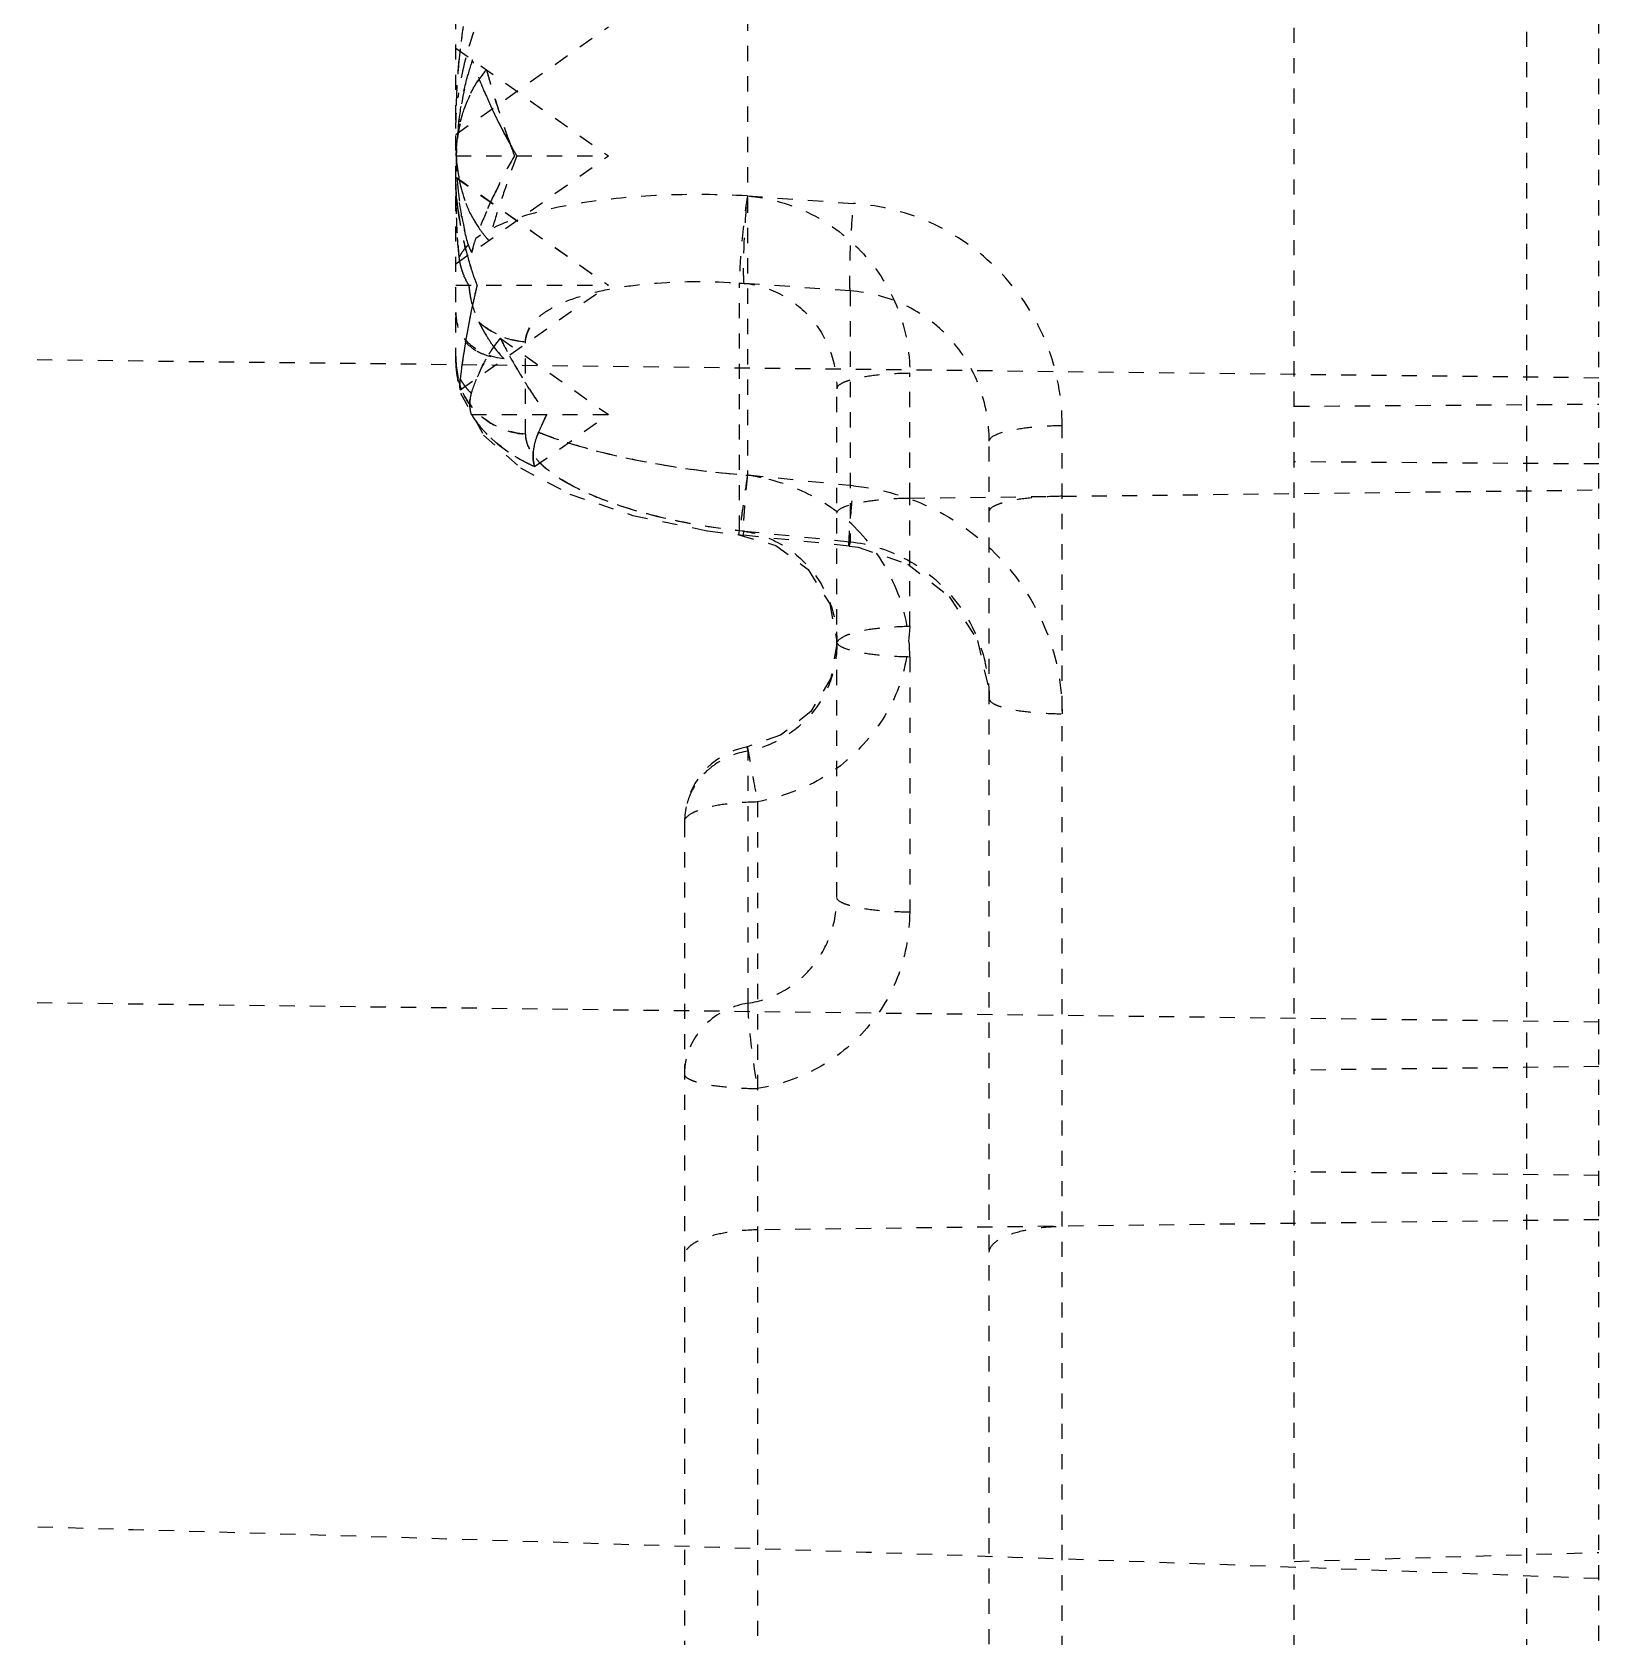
# Model space of a CAD drawing. Header units: millimetres. Extents: x 2089 to 2530, y 1631 to 2074.
# Drawn here: x 2415.56 to 2425.89, y 1871.93 to 1882.51 of the extents above; entities that cross this region are included whole.
import ezdxf

# ---------------------------------------------------------------- set-up
doc = ezdxf.new("R2010")
doc.units = ezdxf.units.MM
doc.linetypes.add('HIDDEN', pattern=[0.2, 0.1, -0.1])
doc.layers.add('DEFAULT_2', color=8, linetype='HIDDEN')

msp = doc.modelspace()

# ---------------------------------------------------------------- linework, layer by layer
at = {"layer": 'DEFAULT_2', "color": 8, "linetype": 'HIDDEN'}
for p, q in [((2425.891, 1788.503), (2425.891, 1954.599)), ((2423.881, 1794.841), (2423.881, 1948.067)), ((2425.415, 1909.715), (2425.414, 1866.436)), ((2420.276, 1908.821), (2420.276, 1879.59)), ((2418.354, 1880.331), (2418.354, 1908.032)), ((2418.354, 1881.838), (2419.359, 1882.548)), ((2418.354, 1882.406), (2419.359, 1881.696)), ((2418.354, 1880.985), (2419.359, 1881.696)), ((2418.354, 1881.696), (2419.359, 1881.696)), ((2418.354, 1881.553), (2419.359, 1880.843)), ((2420.276, 1881.432), (2420.976, 1881.382)), ((2418.354, 1880.843), (2419.359, 1880.843)), ((2418.382, 1880.152), (2419.359, 1880.843)), ((2420.224, 1879.225), (2420.224, 1880.858)), ((2420.224, 1880.857), (2420.254, 1880.855)), ((2420.954, 1880.805), (2420.254, 1880.855)), ((2420.954, 1880.805), (2420.954, 1879.151)), ((2425.891, 1880.231), (2406.797, 1880.452)), ((2418.646, 1880.494), (2419.359, 1879.99)), ((2418.812, 1879.86), (2418.812, 1880.468)), ((2418.354, 1880.331), (2418.354, 1880.327)), ((2418.354, 1880.327), (2418.384, 1880.13)), ((2421.347, 1879.439), (2421.347, 1880.262)), ((2420.866, 1876.806), (2420.866, 1880.159)), ((2418.384, 1880.13), (2418.536, 1879.854)), ((2423.882, 1880.045), (2425.891, 1880.059)), ((2418.456, 1879.99), (2419.359, 1879.99)), ((2418.873, 1879.647), (2419.359, 1879.99)), ((2422.352, 1867.035), (2422.352, 1879.916)), ((2421.871, 1854.68), (2421.871, 1879.814)), ((2425.891, 1879.664), (2423.882, 1879.678)), ((2420.976, 1879.519), (2420.276, 1879.59)), ((2421.347, 1879.439), (2425.891, 1879.493)), ((2421.347, 1878.592), (2421.347, 1879.439)), ((2420.014, 1879.223), (2420.247, 1879.194)), ((2420.22, 1879.196), (2420.224, 1879.225)), ((2420.22, 1879.196), (2420.464, 1879.126)), ((2420.247, 1879.194), (2420.254, 1879.222)), ((2420.947, 1879.123), (2420.247, 1879.194)), ((2420.254, 1879.222), (2420.954, 1879.151)), ((2420.464, 1879.126), (2420.677, 1878.968)), ((2420.954, 1879.151), (2420.947, 1879.123)), ((2420.947, 1879.123), (2421.007, 1879.115)), ((2421.007, 1879.115), (2421.334, 1879.004)), ((2420.677, 1878.968), (2420.819, 1878.741)), ((2420.819, 1878.741), (2420.866, 1878.493)), ((2421.347, 1878.391), (2421.347, 1876.708)), ((2420.28, 1877.771), (2420.275, 1877.799)), ((2420.28, 1876.108), (2420.28, 1877.771)), ((2420.342, 1877.435), (2420.342, 1869.921)), ((2419.861, 1877.304), (2419.861, 1868.19)), ((2425.891, 1875.983), (2406.989, 1876.216)), ((2425.891, 1875.69), (2423.881, 1875.666)), ((2425.891, 1874.972), (2423.881, 1874.996)), ((2425.891, 1874.68), (2420.342, 1874.613)), ((2423.881, 1872.427), (2425.891, 1872.486))]:
    msp.add_line(p, q, dxfattribs=at)
for points in [[(2418.536, 1879.854), (2418.78, 1879.638), (2419.106, 1879.465)], [(2419.106, 1879.465), (2419.52, 1879.325), (2420.014, 1879.223)], [(2421.334, 1879.004), (2421.607, 1878.791), (2421.793, 1878.501), (2421.87, 1878.167), (2421.871, 1878.117)], [(2420.866, 1878.478), (2420.826, 1878.251), (2420.695, 1878.032), (2420.495, 1877.875), (2420.275, 1877.799)]]:
    msp.add_lwpolyline(points, dxfattribs=at)
for centre, radius, start, end in [((2423.201, 1881.844), 4.851, 171.6484, 174.1991), ((2423.295, 1881.831), 4.946, 171.656, 173.3633), ((2420.85, 1881.7), 2.515, 161.1472, 165.2143), ((2423.02, 1881.863), 4.669, 173.3726, 174.1465), ((2422.628, 1881.901), 4.276, 174.1158, 176.9478), ((2422.671, 1881.898), 4.318, 174.2032, 176.499), ((2420.646, 1881.756), 2.303, 165.2621, 166.0867), ((2425.136, 1884.094), 6.831, 195.5378, 198.8633), ((2425.047, 1884.068), 6.738, 195.5323, 197.2093), ((2422.393, 1881.916), 4.04, 176.5199, 176.9806), ((2422.066, 1881.931), 3.712, 176.9448, 179.9629), ((2421.493, 1883.36), 3.201, 202.7562, 204.386), ((2421.539, 1883.38), 3.251, 202.7756, 205.2875), ((2421.619, 1883.417), 3.34, 204.3808, 205.2688), ((2425.311, 1884.15), 7.014, 197.2081, 198.8358), ((2421.744, 1883.476), 3.478, 205.276, 206.7581), ((2421.696, 1883.453), 3.425, 205.2676, 205.8651), ((2421.774, 1883.491), 3.512, 205.8663, 206.7545), ((2421.936, 1883.574), 3.693, 206.7652, 209.0321), ((2421.863, 1883.536), 3.611, 206.7541, 207.5819), ((2421.977, 1883.595), 3.74, 207.5855, 209.0324), ((2425.481, 1884.207), 7.194, 198.832, 199.7129), ((2425.462, 1884.201), 7.174, 198.8318, 199.4031), ((2419.643, 1881.647), 1.29, 175.5338, 177.8373), ((2425.555, 1884.234), 7.272, 199.4042, 200.4263), ((2422.12, 1883.674), 3.903, 209.0321, 210.4706), ((2425.569, 1884.239), 7.287, 199.7125, 200.4254), ((2421.352, 1881.767), 2.998, 181.3744, 184.0956), ((2419.587, 1881.769), 1.234, 183.3956, 186.3279), ((2419.484, 1881.757), 1.129, 186.3154, 190.2617), ((2421.983, 1879.826), 3.744, 150.0366, 153.2404), ((2425.812, 1879.031), 7.543, 159.3105, 160.8184), ((2419.577, 1881.546), 1.225, 179.6792, 180.6515), ((2421.077, 1881.749), 2.723, 184.1179, 185.565), ((2419.376, 1881.737), 1.02, 190.2555, 194.8833), ((2421.656, 1879.99), 3.377, 153.2346, 156.6405), ((2421.758, 1879.941), 3.49, 153.2572, 154.6281), ((2425.569, 1879.116), 7.285, 160.8232, 162.3635), ((2421.924, 1881.415), 3.57, 180.0208, 182.0447), ((2420.229, 1881.589), 1.879, 185.3016, 187.7611), ((2421.582, 1880.024), 3.297, 154.6218, 156.6568), ((2420.513, 1881.628), 2.165, 187.7623, 194.1157), ((2420.488, 1881.623), 2.14, 187.7209, 194.3992), ((2421.307, 1880.141), 2.997, 156.6334, 160.323), ((2425.274, 1879.209), 6.976, 162.356, 163.9422), ((2422.249, 1881.426), 3.895, 182.0349, 184.2172), ((2419.128, 1881.646), 0.754, 208.1676, 214.677), ((2419.098, 1881.626), 0.718, 214.6929, 221.0129), ((2422.605, 1881.451), 4.253, 183.9496, 185.7494), ((2422.488, 1881.443), 4.136, 184.2088, 184.7148), ((2422.703, 1881.461), 4.35, 184.7166, 185.4065), ((2420.642, 1881.66), 2.298, 194.3451, 195.3896), ((2418.645, 1881.169), 0.218, 195.9247, 200.7248), ((2418.656, 1881.173), 0.229, 200.728, 209.9872), ((2419.265, 1880.87), 0.83, 162.4625, 166.8752), ((2419.253, 1880.874), 0.816, 164.6823, 166.9079), ((2419.281, 1880.866), 0.846, 160.3467, 164.6682), ((2419.086, 1881.615), 0.702, 221.0351, 222.8013), ((2422.904, 1881.48), 4.553, 185.4039, 185.7329), ((2418.727, 1881.061), 0.355, 185.764, 191.5123), ((2418.761, 1881.068), 0.389, 191.4846, 195.409), ((2420.901, 1881.734), 2.568, 195.4436, 199.3596), ((2418.795, 1881.078), 0.425, 195.4339, 200.961), ((2418.827, 1881.089), 0.459, 200.9292, 203.9119), ((2421.174, 1881.827), 2.856, 199.3056, 200.1507), ((2419.092, 1880.888), 0.654, 183.963, 191.3195), ((2424.36, 1879.45), 6.03, 166.6422, 167.937), ((2424.325, 1879.457), 5.994, 166.918, 167.9347), ((2424.48, 1879.421), 6.153, 166.6425, 166.9212), ((2424.115, 1879.502), 5.78, 167.936, 168.7383), ((2419.072, 1880.884), 0.634, 191.3401, 206.4755), ((2423.758, 1879.571), 5.416, 168.7224, 170.935), ((2423.898, 1879.545), 5.558, 168.7478, 169.7661), ((2419.561, 1881.124), 1.179, 206.3676, 211.366), ((2423.572, 1879.603), 5.227, 170.2126, 170.9662), ((2423.714, 1879.579), 5.371, 169.7694, 170.2139), ((2419.363, 1879.917), 0.92, 141.1841, 145.59), ((2421.97, 1882.182), 3.728, 206.9166, 208.955), ((2419.768, 1880.372), 1.414, 179.9982, 180.8941), ((2419.727, 1880.372), 1.374, 179.9902, 182.7147), ((2419.707, 1880.371), 1.353, 180.8956, 182.7377), ((2423.239, 1879.654), 4.89, 170.9325, 173.2894), ((2423.311, 1879.644), 4.963, 171.6411, 171.9432), ((2423.376, 1879.634), 5.029, 171.3156, 171.6411), ((2423.448, 1879.623), 5.101, 170.9679, 171.3155), ((2419.45, 1879.858), 1.026, 147.1719, 148.9527), ((2419.414, 1879.882), 0.983, 145.5632, 147.17), ((2422.275, 1882.354), 4.079, 208.9887, 212.5761), ((2418.549, 1880.331), 0.195, 179.996, 187.2173), ((2418.8, 1880.331), 0.447, 180.5806, 194.0939), ((2418.99, 1880.337), 0.636, 182.7956, 196.9053), ((2423.1, 1879.672), 4.75, 172.3939, 173.3132), ((2423.212, 1879.657), 4.864, 172.1627, 172.3966), ((2423.258, 1879.651), 4.91, 171.9434, 172.1627), ((2418.808, 1880.333), 0.454, 194.1205, 203.2747), ((2418.67, 1880.187), 0.29, 182.1822, 186.9208), ((2418.785, 1880.469), 0.473, 220.584, 223.6303), ((2418.827, 1880.51), 0.531, 223.6108, 225.5438), ((2422.522, 1882.511), 4.371, 212.5749, 215.2226), ((2419.067, 1880.374), 0.721, 212.1376, 213.9362), ((2426.029, 1876.741), 7.788, 155.3407, 156.2822), ((2425.968, 1876.766), 7.722, 155.6411, 156.2744), ((2426.142, 1876.686), 7.913, 155.3257, 155.6347), ((2419.341, 1879.678), 0.484, 156.2025, 161.0867), ((2419.78, 1882.094), 2.389, 248.3462, 249.3097), ((2420.116, 1878.364), 1.237, 79.5311, 82.5717), ((2420.114, 1878.352), 1.248, 78.3227, 79.5342), ((2420.112, 1878.342), 1.258, 62.3158, 78.3151), ((2420.118, 1878.361), 1.239, 43.4162, 62.1877), ((2420.676, 1883.453), 4.251, 258.1161, 264.3049), ((2420.138, 1878.381), 1.21, 20.8832, 43.3402), ((2420.828, 1878.116), 1.044, 0.0441, 13.1438), ((2420.364, 1877.304), 0.502, 100.1294, 180.0017), ((2420.309, 1875.641), 0.448, 167.2461, 179.9699), ((2388.974, 910.288), 962.733, 87.802424, 88.723291)]:
    msp.add_arc(centre, radius, start, end, dxfattribs=at)
for points, knots in [([(2418.47, 1882.512), (2418.465, 1882.495), (2418.442, 1882.428), (2418.423, 1882.36), (2418.41, 1882.309)], [0, 0, 0, 0, 0.253683, 1, 1, 1, 1]), ([(2418.555, 1882.264), (2418.49, 1882.189), (2418.39, 1882.005), (2418.359, 1881.8), (2418.355, 1881.696)], [0, 0, 0, 0, 0.486101, 1, 1, 1, 1]), ([(2418.463, 1882.329), (2418.446, 1882.279), (2418.387, 1882.073), (2418.362, 1881.858), (2418.356, 1881.696)], [0, 0, 0, 0, 0.243263, 1, 1, 1, 1]), ([(2418.41, 1882.309), (2418.406, 1882.29), (2418.388, 1882.216), (2418.375, 1882.141), (2418.368, 1882.085)], [0, 0, 0, 0, 0.254621, 1, 1, 1, 1]), ([(2418.541, 1882.121), (2418.534, 1882.139), (2418.506, 1882.207), (2418.481, 1882.276), (2418.463, 1882.329)], [0, 0, 0, 0, 0.25343, 1, 1, 1, 1]), ([(2418.354, 1881.877), (2418.354, 1881.894), (2418.355, 1881.964), (2418.361, 1882.033), (2418.368, 1882.086)], [0, 0, 0, 0, 0.245279, 1, 1, 1, 1]), ([(2418.384, 1881.921), (2418.388, 1881.937), (2418.406, 1882.002), (2418.43, 1882.065), (2418.452, 1882.109)], [0, 0, 0, 0, 0.253843, 1, 1, 1, 1]), ([(2418.358, 1881.747), (2418.359, 1881.762), (2418.364, 1881.82), (2418.374, 1881.878), (2418.384, 1881.921)], [0, 0, 0, 0, 0.254112, 1, 1, 1, 1]), ([(2418.355, 1881.696), (2418.356, 1881.645), (2418.365, 1881.448), (2418.396, 1881.25), (2418.436, 1881.109)], [0, 0, 0, 0, 0.256818, 1, 1, 1, 1]), ([(2418.356, 1881.696), (2418.362, 1881.592), (2418.398, 1881.39), (2418.504, 1881.211), (2418.571, 1881.138)], [0, 0, 0, 0, 0.512715, 1, 1, 1, 1]), ([(2418.352, 1881.553), (2418.52, 1881.434), (2418.856, 1881.199), (2419.191, 1880.961), (2419.359, 1880.843)], [0, 0, 0, 0, 0.499998, 1, 1, 1, 1]), ([(2418.352, 1881.533), (2418.352, 1881.516), (2418.354, 1881.45), (2418.361, 1881.384), (2418.368, 1881.335)], [0, 0, 0, 0, 0.245331, 1, 1, 1, 1]), ([(2418.354, 1881.555), (2418.522, 1881.437), (2418.855, 1881.197), (2419.191, 1880.961), (2419.359, 1880.843)], [0, 0, 0, 0, 0.499996, 1, 1, 1, 1]), ([(2418.463, 1881.29), (2418.439, 1881.334), (2418.414, 1881.395), (2418.395, 1881.459), (2418.39, 1881.475)], [0, 0, 0, 0, 0.746425, 1, 1, 1, 1]), ([(2420.276, 1881.432), (2420.085, 1881.442), (2419.721, 1881.445), (2419.214, 1881.4), (2418.802, 1881.311), (2418.569, 1881.213), (2418.485, 1881.15)], [0, 0, 0, 0, 0.311609, 0.5945, 0.828261, 1, 1, 1, 1]), ([(2420.276, 1881.432), (2420.259, 1881.317), (2420.239, 1881.156), (2420.226, 1880.964), (2420.223, 1880.888), (2420.224, 1880.858)], [0, 0, 0, 0, 0.604865, 0.844552, 1, 1, 1, 1]), ([(2420.254, 1880.855), (2420.251, 1880.887), (2420.251, 1880.964), (2420.255, 1881.156), (2420.266, 1881.316), (2420.276, 1881.432)], [0, 0, 0, 0, 0.166474, 0.398256, 1, 1, 1, 1]), ([(2420.276, 1881.432), (2420.421, 1881.418), (2420.708, 1881.338), (2421.059, 1881.067), (2421.295, 1880.695), (2421.347, 1880.405), (2421.347, 1880.262)], [0, 0, 0, 0, 0.252526, 0.502958, 0.75167, 1, 1, 1, 1]), ([(2420.954, 1880.805), (2420.951, 1880.837), (2420.95, 1880.915), (2420.955, 1881.107), (2420.966, 1881.267), (2420.976, 1881.382)], [0, 0, 0, 0, 0.167774, 0.401432, 1, 1, 1, 1]), ([(2422.352, 1879.916), (2422.352, 1880.098), (2422.284, 1880.467), (2421.981, 1880.938), (2421.528, 1881.275), (2421.16, 1881.369), (2420.976, 1881.382)], [0, 0, 0, 0, 0.248243, 0.497059, 0.747471, 1, 1, 1, 1]), ([(2418.436, 1881.109), (2418.429, 1881.103), (2418.405, 1881.077), (2418.385, 1881.048), (2418.374, 1881.025)], [0, 0, 0, 0, 0.269073, 1, 1, 1, 1]), ([(2418.436, 1881.109), (2418.432, 1881.105), (2418.415, 1881.087), (2418.4, 1881.069), (2418.39, 1881.054)], [0, 0, 0, 0, 0.263399, 1, 1, 1, 1]), ([(2418.479, 1880.882), (2418.472, 1880.901), (2418.448, 1880.972), (2418.427, 1881.045), (2418.413, 1881.1)], [0, 0, 0, 0, 0.253922, 1, 1, 1, 1]), ([(2418.439, 1880.843), (2418.44, 1880.828), (2418.446, 1880.773), (2418.459, 1880.718), (2418.472, 1880.679)], [0, 0, 0, 0, 0.256585, 1, 1, 1, 1]), ([(2418.812, 1880.468), (2418.812, 1880.5), (2418.835, 1880.572), (2418.922, 1880.659), (2419.054, 1880.731), (2419.229, 1880.79), (2419.441, 1880.834), (2419.776, 1880.871), (2420.042, 1880.87), (2420.224, 1880.858)], [0, 0, 0, 0, 0.062238, 0.136904, 0.232263, 0.350552, 0.490358, 0.648417, 1, 1, 1, 1]), ([(2420.224, 1880.858), (2420.311, 1880.853), (2420.483, 1880.808), (2420.697, 1880.648), (2420.835, 1880.421), (2420.866, 1880.246), (2420.866, 1880.159)], [0, 0, 0, 0, 0.25055, 0.500326, 0.74994, 1, 1, 1, 1]), ([(2421.871, 1879.814), (2421.871, 1879.937), (2421.826, 1880.186), (2421.628, 1880.508), (2421.323, 1880.734), (2421.077, 1880.797), (2420.954, 1880.805)], [0, 0, 0, 0, 0.249698, 0.499136, 0.749053, 1, 1, 1, 1]), ([(2418.671, 1880.357), (2418.59, 1880.367), (2418.467, 1880.412), (2418.37, 1880.544), (2418.354, 1880.623), (2418.354, 1880.663)], [0, 0, 0, 0, 0.514438, 0.751307, 1, 1, 1, 1]), ([(2418.354, 1880.663), (2418.354, 1880.611), (2418.371, 1880.506), (2418.45, 1880.432), (2418.494, 1880.408)], [0, 0, 0, 0, 0.509164, 1, 1, 1, 1]), ([(2418.812, 1880.468), (2418.753, 1880.473), (2418.641, 1880.501), (2418.544, 1880.565), (2418.505, 1880.601)], [0, 0, 0, 0, 0.526533, 1, 1, 1, 1]), ([(2418.505, 1880.601), (2418.544, 1880.565), (2418.641, 1880.501), (2418.753, 1880.473), (2418.812, 1880.468)], [0, 0, 0, 0, 0.47346, 1, 1, 1, 1]), ([(2418.812, 1880.468), (2418.815, 1880.495), (2418.83, 1880.553), (2418.867, 1880.6), (2418.889, 1880.622)], [0, 0, 0, 0, 0.469585, 1, 1, 1, 1]), ([(2418.646, 1880.494), (2418.581, 1880.414), (2418.514, 1880.292), (2418.466, 1880.163), (2418.455, 1880.13)], [0, 0, 0, 0, 0.746408, 1, 1, 1, 1]), ([(2418.646, 1880.494), (2418.66, 1880.466), (2418.72, 1880.351), (2418.786, 1880.24), (2418.838, 1880.158)], [0, 0, 0, 0, 0.245793, 1, 1, 1, 1]), ([(2418.494, 1880.408), (2418.506, 1880.401), (2418.563, 1880.375), (2418.624, 1880.362), (2418.671, 1880.357)], [0, 0, 0, 0, 0.237193, 1, 1, 1, 1]), ([(2418.354, 1880.327), (2418.354, 1880.267), (2418.379, 1880.153), (2418.476, 1880.007), (2418.623, 1879.899), (2418.747, 1879.865), (2418.812, 1879.86)], [0, 0, 0, 0, 0.250421, 0.476406, 0.723256, 1, 1, 1, 1]), ([(2421.347, 1880.262), (2421.287, 1880.261), (2421.172, 1880.256), (2421.038, 1880.239), (2420.948, 1880.216), (2420.9, 1880.199), (2420.866, 1880.176), (2420.866, 1880.159)], [0, 0, 0, 0, 0.35506, 0.68003, 0.80647, 0.901256, 1, 1, 1, 1]), ([(2418.382, 1880.225), (2418.386, 1880.217), (2418.407, 1880.183), (2418.433, 1880.152), (2418.455, 1880.13)], [0, 0, 0, 0, 0.229645, 1, 1, 1, 1]), ([(2418.382, 1880.225), (2418.385, 1880.22), (2418.398, 1880.198), (2418.413, 1880.177), (2418.426, 1880.162)], [0, 0, 0, 0, 0.237251, 1, 1, 1, 1]), ([(2418.812, 1879.86), (2418.717, 1879.868), (2418.539, 1879.932), (2418.423, 1880.078), (2418.39, 1880.153)], [0, 0, 0, 0, 0.539701, 1, 1, 1, 1]), ([(2418.455, 1880.13), (2418.452, 1880.12), (2418.441, 1880.074), (2418.446, 1880.025), (2418.456, 1879.99)], [0, 0, 0, 0, 0.232787, 1, 1, 1, 1]), ([(2418.456, 1879.99), (2418.453, 1880.002), (2418.442, 1880.048), (2418.445, 1880.098), (2418.455, 1880.13)], [0, 0, 0, 0, 0.273554, 1, 1, 1, 1]), ([(2418.456, 1879.99), (2418.48, 1879.952), (2418.591, 1879.808), (2418.748, 1879.703), (2418.873, 1879.647)], [0, 0, 0, 0, 0.244162, 1, 1, 1, 1]), ([(2418.812, 1879.86), (2418.813, 1879.826), (2418.837, 1879.75), (2418.923, 1879.65), (2419.054, 1879.555), (2419.228, 1879.466), (2419.439, 1879.385), (2419.772, 1879.29), (2420.039, 1879.246), (2420.224, 1879.225)], [0, 0, 0, 0, 0.062874, 0.140964, 0.240134, 0.360726, 0.500731, 0.656975, 1, 1, 1, 1]), ([(2418.812, 1879.86), (2418.812, 1879.846), (2418.819, 1879.787), (2418.852, 1879.734), (2418.882, 1879.7)], [0, 0, 0, 0, 0.224457, 1, 1, 1, 1]), ([(2418.873, 1879.647), (2418.869, 1879.661), (2418.856, 1879.723), (2418.868, 1879.789), (2418.884, 1879.835)], [0, 0, 0, 0, 0.230645, 1, 1, 1, 1]), ([(2418.899, 1879.873), (2418.896, 1879.866), (2418.885, 1879.84), (2418.876, 1879.812), (2418.871, 1879.791)], [0, 0, 0, 0, 0.258295, 1, 1, 1, 1]), ([(2418.899, 1879.873), (2419.101, 1879.794), (2419.557, 1879.673), (2420.024, 1879.61), (2420.276, 1879.59)], [0, 0, 0, 0, 0.461857, 1, 1, 1, 1]), ([(2418.936, 1879.859), (2419.03, 1879.823), (2419.233, 1879.76), (2419.678, 1879.656), (2420.032, 1879.61), (2420.276, 1879.59)], [0, 0, 0, 0, 0.219796, 0.46464, 1, 1, 1, 1]), ([(2422.352, 1879.916), (2422.287, 1879.915), (2422.173, 1879.911), (2422.022, 1879.888), (2421.93, 1879.867), (2421.871, 1879.833), (2421.871, 1879.814)], [0, 0, 0, 0, 0.387521, 0.681099, 0.887625, 1, 1, 1, 1]), ([(2418.873, 1879.646), (2418.857, 1879.653), (2418.798, 1879.682), (2418.74, 1879.715), (2418.7, 1879.743)], [0, 0, 0, 0, 0.254581, 1, 1, 1, 1]), ([(2418.871, 1879.791), (2418.87, 1879.785), (2418.865, 1879.76), (2418.862, 1879.735), (2418.863, 1879.716)], [0, 0, 0, 0, 0.259072, 1, 1, 1, 1]), ([(2418.882, 1879.7), (2418.894, 1879.685), (2418.954, 1879.624), (2419.025, 1879.576), (2419.083, 1879.543)], [0, 0, 0, 0, 0.217001, 1, 1, 1, 1]), ([(2419.083, 1879.543), (2419.183, 1879.485), (2419.419, 1879.387), (2419.665, 1879.321), (2419.8, 1879.292)], [0, 0, 0, 0, 0.453423, 1, 1, 1, 1]), ([(2420.276, 1879.59), (2420.268, 1879.538), (2420.256, 1879.45), (2420.235, 1879.307), (2420.232, 1879.269), (2420.218, 1879.187), (2420.22, 1879.196)], [0, 0, 0, 0, 0.396962, 0.718715, 0.927464, 1, 1, 1, 1]), ([(2420.276, 1879.59), (2420.27, 1879.534), (2420.263, 1879.454), (2420.255, 1879.357), (2420.251, 1879.301), (2420.248, 1879.258), (2420.246, 1879.23), (2420.246, 1879.212), (2420.246, 1879.202), (2420.246, 1879.198), (2420.246, 1879.194), (2420.247, 1879.194)], [0, 0, 0, 0, 0.42799, 0.600634, 0.739874, 0.845395, 0.925316, 0.956169, 0.979447, 0.994255, 1, 1, 1, 1]), ([(2420.947, 1879.123), (2420.946, 1879.123), (2420.946, 1879.127), (2420.945, 1879.132), (2420.946, 1879.141), (2420.946, 1879.159), (2420.948, 1879.188), (2420.95, 1879.23), (2420.955, 1879.286), (2420.963, 1879.383), (2420.97, 1879.463), (2420.976, 1879.519)], [0, 0, 0, 0, 0.00576, 0.020581, 0.04387, 0.074731, 0.154661, 0.260185, 0.399422, 0.572055, 1, 1, 1, 1]), ([(2420.976, 1879.519), (2421.161, 1879.501), (2421.528, 1879.394), (2421.98, 1879.05), (2422.281, 1878.571), (2422.352, 1878.2), (2422.352, 1878.017)], [0, 0, 0, 0, 0.252021, 0.503101, 0.75245, 1, 1, 1, 1]), ([(2420.866, 1879.339), (2420.866, 1879.357), (2420.925, 1879.391), (2421.017, 1879.412), (2421.168, 1879.434), (2421.282, 1879.439), (2421.347, 1879.439)], [0, 0, 0, 0, 0.111981, 0.318498, 0.612222, 1, 1, 1, 1]), ([(2422.352, 1879.451), (2422.29, 1879.45), (2422.175, 1879.445), (2422.042, 1879.429), (2421.955, 1879.407), (2421.907, 1879.39), (2421.871, 1879.368), (2421.871, 1879.35)], [0, 0, 0, 0, 0.368747, 0.680861, 0.802382, 0.896198, 1, 1, 1, 1]), ([(2420.224, 1879.225), (2420.312, 1879.215), (2420.485, 1879.161), (2420.696, 1878.991), (2420.834, 1878.759), (2420.866, 1878.581), (2420.866, 1878.493)], [0, 0, 0, 0, 0.250175, 0.500535, 0.75059, 1, 1, 1, 1]), ([(2421.307, 1879.044), (2421.44, 1878.976), (2421.678, 1878.778), (2421.81, 1878.499), (2421.844, 1878.354)], [0, 0, 0, 0, 0.500003, 1, 1, 1, 1]), ([(2421.347, 1878.592), (2421.34, 1878.455), (2421.299, 1878.178), (2421.075, 1877.821), (2420.749, 1877.549), (2420.478, 1877.465), (2420.342, 1877.435)], [0, 0, 0, 0, 0.247301, 0.495834, 0.746788, 1, 1, 1, 1]), ([(2421.347, 1878.592), (2421.282, 1878.591), (2421.167, 1878.585), (2421.035, 1878.566), (2420.953, 1878.543), (2420.904, 1878.524), (2420.866, 1878.498), (2420.866, 1878.479)], [0, 0, 0, 0, 0.383842, 0.675272, 0.787079, 0.882257, 1, 1, 1, 1]), ([(2420.866, 1878.478), (2420.866, 1878.395), (2420.837, 1878.229), (2420.711, 1878.01), (2420.519, 1877.846), (2420.361, 1877.786), (2420.28, 1877.771)], [0, 0, 0, 0, 0.249933, 0.50006, 0.750251, 1, 1, 1, 1]), ([(2421.347, 1878.391), (2421.282, 1878.392), (2421.168, 1878.397), (2421.017, 1878.419), (2420.925, 1878.44), (2420.866, 1878.474), (2420.866, 1878.493)], [0, 0, 0, 0, 0.387705, 0.681382, 0.887902, 1, 1, 1, 1]), ([(2421.871, 1878.117), (2421.871, 1878.1), (2421.907, 1878.077), (2421.955, 1878.061), (2422.042, 1878.039), (2422.175, 1878.023), (2422.29, 1878.017), (2422.352, 1878.017)], [0, 0, 0, 0, 0.103467, 0.197272, 0.318833, 0.631102, 1, 1, 1, 1]), ([(2420.275, 1877.799), (2420.276, 1877.799), (2420.275, 1877.795), (2420.277, 1877.792), (2420.278, 1877.783), (2420.282, 1877.766), (2420.287, 1877.737), (2420.295, 1877.694), (2420.305, 1877.64), (2420.32, 1877.553), (2420.333, 1877.483), (2420.342, 1877.435)], [0, 0, 0, 0, 0.004483, 0.018062, 0.040563, 0.071763, 0.159365, 0.278767, 0.426752, 0.599788, 1, 1, 1, 1]), ([(2420.065, 1877.685), (2420.05, 1877.674), (2419.99, 1877.628), (2419.942, 1877.567), (2419.915, 1877.518)], [0, 0, 0, 0, 0.253636, 1, 1, 1, 1]), ([(2419.915, 1877.518), (2419.906, 1877.501), (2419.875, 1877.434), (2419.861, 1877.359), (2419.861, 1877.304)], [0, 0, 0, 0, 0.252982, 1, 1, 1, 1]), ([(2420.342, 1877.435), (2420.277, 1877.434), (2420.162, 1877.427), (2420.03, 1877.405), (2419.948, 1877.378), (2419.897, 1877.356), (2419.861, 1877.326), (2419.861, 1877.304)], [0, 0, 0, 0, 0.378415, 0.666765, 0.778213, 0.87419, 1, 1, 1, 1]), ([(2420.28, 1876.108), (2420.361, 1876.12), (2420.521, 1876.175), (2420.714, 1876.338), (2420.838, 1876.557), (2420.866, 1876.724), (2420.866, 1876.806)], [0, 0, 0, 0, 0.250309, 0.50017, 0.749884, 1, 1, 1, 1]), ([(2421.347, 1876.708), (2421.287, 1876.709), (2421.172, 1876.714), (2421.039, 1876.729), (2420.948, 1876.752), (2420.901, 1876.768), (2420.866, 1876.79), (2420.866, 1876.806)], [0, 0, 0, 0, 0.356261, 0.682088, 0.808627, 0.903184, 1, 1, 1, 1]), ([(2421.347, 1876.708), (2421.343, 1876.57), (2421.299, 1876.291), (2421.081, 1875.926), (2420.751, 1875.658), (2420.48, 1875.566), (2420.342, 1875.545)], [0, 0, 0, 0, 0.24854, 0.497458, 0.747905, 1, 1, 1, 1]), ([(2420.28, 1876.108), (2420.184, 1876.092), (2419.998, 1876.008), (2419.893, 1875.832), (2419.872, 1875.74)], [0, 0, 0, 0, 0.508451, 1, 1, 1, 1]), ([(2420.28, 1876.108), (2420.278, 1876.08), (2420.282, 1876.006), (2420.299, 1875.818), (2420.323, 1875.659), (2420.342, 1875.545)], [0, 0, 0, 0, 0.148558, 0.388544, 1, 1, 1, 1]), ([(2419.861, 1875.641), (2419.861, 1875.624), (2419.898, 1875.603), (2419.945, 1875.587), (2420.032, 1875.567), (2420.165, 1875.551), (2420.28, 1875.546), (2420.342, 1875.545)], [0, 0, 0, 0, 0.101462, 0.195055, 0.316715, 0.629807, 1, 1, 1, 1]), ([(2421.871, 1874.466), (2421.871, 1874.492), (2421.903, 1874.532), (2421.957, 1874.563), (2422.039, 1874.597), (2422.171, 1874.627), (2422.286, 1874.636), (2422.352, 1874.637)], [0, 0, 0, 0, 0.146076, 0.244121, 0.355154, 0.635611, 1, 1, 1, 1]), ([(2420.342, 1874.613), (2420.276, 1874.612), (2420.161, 1874.603), (2420.029, 1874.573), (2419.947, 1874.539), (2419.893, 1874.508), (2419.861, 1874.468), (2419.861, 1874.442)], [0, 0, 0, 0, 0.364246, 0.644847, 0.755643, 0.854055, 1, 1, 1, 1])]:
    msp.add_open_spline(points, degree=3, knots=knots, dxfattribs=at)
for points in [[(2418.41, 1882.137), (2418.424, 1882.202), (2418.442, 1882.266), (2418.463, 1882.329)], [(2418.452, 1882.109), (2418.48, 1882.165), (2418.514, 1882.217), (2418.555, 1882.264)], [(2418.374, 1881.925), (2418.383, 1881.996), (2418.394, 1882.067), (2418.41, 1882.137)], [(2418.356, 1881.696), (2418.359, 1881.772), (2418.365, 1881.849), (2418.374, 1881.925)], [(2418.358, 1881.415), (2418.355, 1881.454), (2418.353, 1881.493), (2418.352, 1881.532)], [(2418.394, 1881.289), (2418.382, 1881.354), (2418.374, 1881.419), (2418.367, 1881.485)], [(2418.436, 1881.109), (2418.419, 1881.168), (2418.405, 1881.229), (2418.394, 1881.289)], [(2418.436, 1881.109), (2418.441, 1881.092), (2418.448, 1881.074), (2418.458, 1881.058)], [(2418.39, 1881.054), (2418.384, 1881.045), (2418.379, 1881.035), (2418.374, 1881.025)], [(2418.374, 1881.025), (2418.376, 1881.005), (2418.38, 1880.984), (2418.386, 1880.964)], [(2418.386, 1880.964), (2418.391, 1880.943), (2418.399, 1880.923), (2418.407, 1880.903)], [(2418.439, 1880.843), (2418.427, 1880.862), (2418.417, 1880.882), (2418.407, 1880.903)], [(2418.407, 1880.903), (2418.417, 1880.882), (2418.427, 1880.862), (2418.439, 1880.843)], [(2418.505, 1880.601), (2418.549, 1880.513), (2418.603, 1880.428), (2418.671, 1880.357)], [(2418.61, 1880.429), (2418.59, 1880.455), (2418.572, 1880.483), (2418.555, 1880.511)], [(2418.508, 1880.266), (2418.527, 1880.308), (2418.548, 1880.348), (2418.571, 1880.387)], [(2418.671, 1880.357), (2418.649, 1880.38), (2418.629, 1880.404), (2418.61, 1880.429)], [(2418.455, 1880.13), (2418.471, 1880.176), (2418.488, 1880.222), (2418.508, 1880.266)], [(2418.382, 1880.225), (2418.38, 1880.209), (2418.379, 1880.192), (2418.38, 1880.176)], [(2418.382, 1880.152), (2418.379, 1880.176), (2418.379, 1880.201), (2418.382, 1880.225)], [(2418.561, 1879.858), (2418.527, 1879.893), (2418.496, 1879.931), (2418.469, 1879.971)], [(2418.7, 1879.743), (2418.65, 1879.777), (2418.603, 1879.815), (2418.561, 1879.858)], [(2418.863, 1879.716), (2418.863, 1879.692), (2418.866, 1879.669), (2418.873, 1879.646)], [(2420.954, 1879.151), (2421.076, 1879.138), (2421.198, 1879.101), (2421.307, 1879.044)], [(2421.347, 1878.391), (2421.347, 1878.534), (2421.32, 1878.679), (2421.269, 1878.813)], [(2420.28, 1877.771), (2420.204, 1877.759), (2420.129, 1877.729), (2420.065, 1877.685)]]:
    msp.add_open_spline(points, degree=3, dxfattribs=at)

doc.saveas('drawing.dxf')
